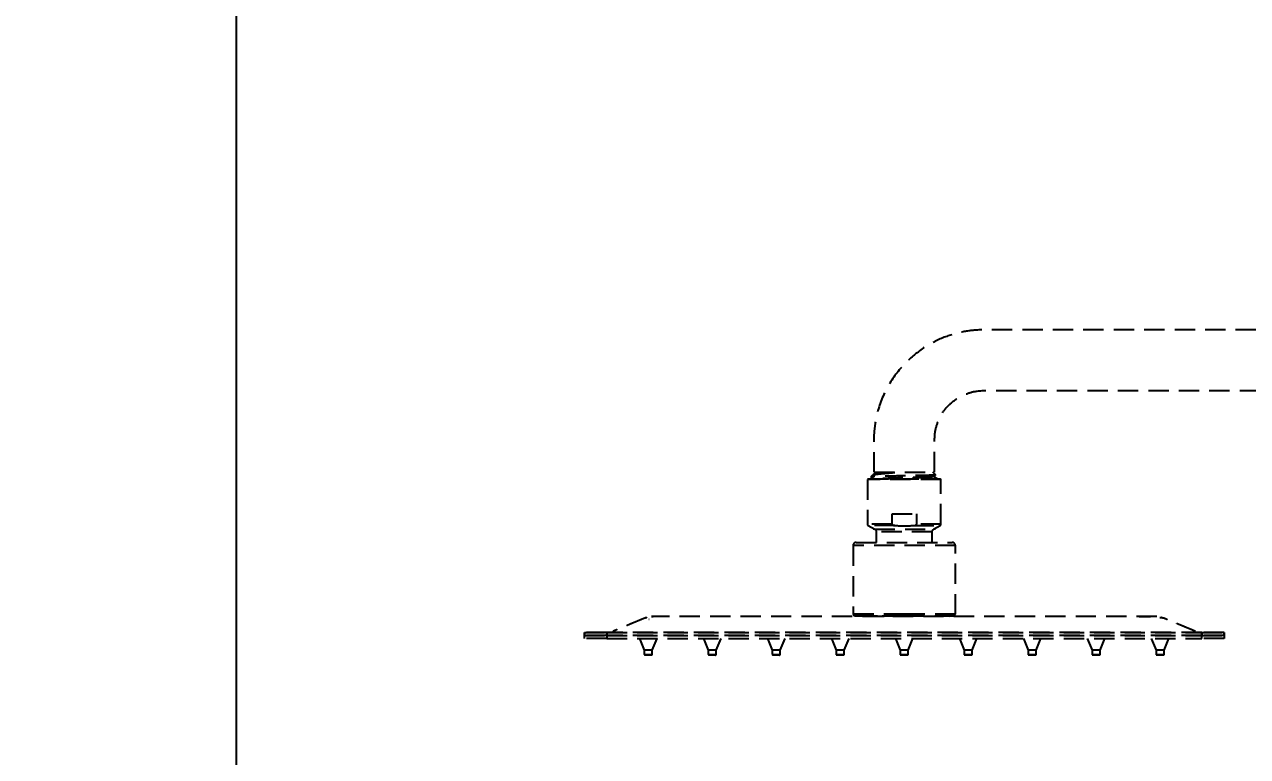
# Model space of a CAD drawing. Header units: millimetres. Extents: x 2915 to 5291, y 1031 to 4391.
# Drawn here: x 4157.3 to 4539.6, y 2787.4 to 3016.4 of the extents above; entities that cross this region are included whole.
import ezdxf

# ---------------------------------------------------------------- set-up
doc = ezdxf.new("R2010")
doc.units = ezdxf.units.MM
doc.linetypes.add('HIDDEN', pattern=[9.525, 6.35, -3.175])
doc.styles.get("Standard").update_dxf_attribs({"font": 'arial.ttf'})
doc.dimstyles.new('ISO-25', dxfattribs={"dimtxt": 17, "dimasz": 17, "dimexe": 1.25, "dimexo": 0.625, "dimgap": 5, "dimtad": 1, "dimtih": 1, "dimtoh": 1, "dimdec": 1, "dimdsep": 46, "dimtxsty": 'Standard', "dimcen": 0, "dimclrd": 3, "dimclre": 3, "dimclrt": 4, "dimadec": 0, "dimazin": 0, "dimtfac": 1, "dimtdec": 1, "dimtmove": 0, "dimatfit": 3, "dimfxl": 1, "dimarcsym": 0})

# ---------------------------------------------------------------- blocks, each defined once
blk = doc.blocks.new('*D4')
at = {"color": 3, "lineweight": -2, "transparency": 16777216}
for p, q in [((4332.29, 3039.37), (4332.29, 3286.19)), ((4349.29, 3284.94), (4572.27, 3284.94)), ((4862.62, 3284.94), (4639.64, 3284.94)), ((4879.62, 2887.91), (4879.62, 3286.19))]:
    blk.add_line(p, q, dxfattribs=at)
at = {"color": 3, "transparency": 16777216}
for points in [[(4349.29, 3287.77), (4349.29, 3282.11), (4332.29, 3284.94)], [(4862.62, 3287.77), (4862.62, 3282.11), (4879.62, 3284.94)]]:
    blk.add_solid(points, dxfattribs=at)
at = {"layer": 'Defpoints', "color": 0, "transparency": 16777216}
for p in [(4332.29, 3284.94), (4332.29, 3038.75), (4879.62, 2887.29)]:
    blk.add_point(p, dxfattribs=at)
at = {"color": 4, "transparency": 16777216, "insert": (4605.95, 3284.94), "char_height": 17, "attachment_point": 5}
blk.add_mtext('547.3', dxfattribs=at)
blk = doc.blocks.new('*D11')
at = {"color": 3, "lineweight": -2, "transparency": 16777216}
for p, q in [((4462.48, 3133.45), (4222.2, 3133.45)), ((4223.45, 3116.45), (4223.45, 2549.91)), ((4223.45, 1951.09), (4223.45, 2517.62)), ((4801.67, 1934.09), (4222.2, 1934.09))]:
    blk.add_line(p, q, dxfattribs=at)
at = {"color": 3, "transparency": 16777216}
for points in [[(4220.61, 3116.45), (4226.28, 3116.45), (4223.45, 3133.45)], [(4220.61, 1951.09), (4226.28, 1951.09), (4223.45, 1934.09)]]:
    blk.add_solid(points, dxfattribs=at)
at = {"layer": 'Defpoints', "color": 0, "transparency": 16777216}
for p in [(4463.1, 3133.45), (4223.45, 1934.09), (4802.29, 1934.09)]:
    blk.add_point(p, dxfattribs=at)
at = {"color": 4, "transparency": 16777216, "insert": (4223.45, 2533.77), "char_height": 17, "attachment_point": 5}
blk.add_mtext('(1180~1430)', dxfattribs=at)

msp = doc.modelspace()

# ---------------------------------------------------------------- linework, layer by layer
at = {"color": 251, "linetype": 'HIDDEN', "lineweight": -3, "true_color": 0x636466, "extrusion": (0, 1, 0)}
for p, q in [((4423.29, 2876.38), (4422.98, 2876.07)), ((4427.36, 2876.25), (4429.4, 2876.25)), ((4442.12, 2875.55), (4441.29, 2876.38)), ((4420.99, 2874.28), (4420.79, 2874.08)), ((4420.79, 2874.08), (4420.79, 2860.07)), ((4443.79, 2874.08), (4420.79, 2874.08)), ((4420.99, 2874.28), (4443.59, 2874.28)), ((4422.36, 2875.45), (4421.83, 2874.92)), ((4441.42, 2874.98), (4441.42, 2875.04)), ((4443.79, 2874.08), (4443.59, 2874.28)), ((4443.79, 2860.07), (4443.79, 2874.08)), ((4428.48, 2863.28), (4436.1, 2863.28)), ((4428.48, 2860.07), (4428.48, 2863.28)), ((4436.1, 2863.28), (4436.1, 2860.07)), ((4428.48, 2860.07), (4420.79, 2860.07)), ((4429.36, 2859.63), (4421.05, 2859.63)), ((4421.05, 2859.63), (4423.08, 2858.53)), ((4423.54, 2857.68), (4423.54, 2854.4)), ((4441.04, 2857.68), (4423.54, 2857.68)), ((4435.22, 2859.63), (4443.53, 2859.63)), ((4443.79, 2860.07), (4436.1, 2860.07)), ((4441.04, 2854.4), (4441.04, 2857.68)), ((4441.5, 2858.53), (4443.53, 2859.63)), ((4448.29, 2853.4), (4416.29, 2853.4)), ((4416.29, 2853.4), (4416.29, 2831.9)), ((4417.29, 2854.4), (4447.29, 2854.4)), ((4448.29, 2831.9), (4448.29, 2853.4)), ((4432.29, 2831.9), (4416.29, 2831.9)), ((4416.29, 2831.9), (4416.79, 2831.4)), ((4416.79, 2831.4), (4432.29, 2831.4)), ((4423.92, 2831.35), (4418.12, 2831.35)), ((4433.09, 2831.18), (4431.52, 2831.18)), ((4448.29, 2831.9), (4432.29, 2831.9)), ((4432.29, 2831.4), (4447.79, 2831.4)), ((4446.29, 2831.18), (4446.52, 2831.4)), ((4447.79, 2831.4), (4448.29, 2831.9)), ((4332.29, 2825.28), (4339.29, 2825.28)), ((4332.29, 2824.38), (4332.29, 2825.28)), ((4339.29, 2824.38), (4332.29, 2824.38)), ((4339.29, 2825.28), (4525.29, 2825.28)), ((4339.29, 2825.28), (4339.29, 2824.38)), ((4339.29, 2824.38), (4525.29, 2824.38)), ((4349.54, 2824.38), (4351.04, 2820.68)), ((4353.54, 2820.68), (4355.04, 2824.38)), ((4369.54, 2824.38), (4371.04, 2820.68)), ((4373.54, 2820.68), (4375.04, 2824.38)), ((4389.54, 2824.38), (4391.04, 2820.68)), ((4393.54, 2820.68), (4395.04, 2824.38)), ((4409.54, 2824.38), (4411.04, 2820.68)), ((4413.54, 2820.68), (4415.04, 2824.38)), ((4429.54, 2824.38), (4431.04, 2820.68)), ((4433.54, 2820.68), (4435.04, 2824.38)), ((4449.54, 2824.38), (4451.04, 2820.68)), ((4453.54, 2820.68), (4455.04, 2824.38)), ((4469.54, 2824.38), (4471.04, 2820.68)), ((4473.54, 2820.68), (4475.04, 2824.38)), ((4489.54, 2824.38), (4491.04, 2820.68)), ((4493.54, 2820.68), (4495.04, 2824.38)), ((4509.54, 2824.38), (4511.04, 2820.68)), ((4513.54, 2820.68), (4515.04, 2824.38)), ((4525.29, 2825.28), (4532.29, 2825.28)), ((4525.29, 2824.38), (4525.29, 2825.28)), ((4532.29, 2824.38), (4525.29, 2824.38)), ((4532.29, 2825.28), (4532.29, 2824.38)), ((4351.04, 2820.68), (4351.04, 2819.38)), ((4352.29, 2820.68), (4351.04, 2820.68)), ((4351.04, 2819.38), (4353.54, 2819.38)), ((4353.34, 2819.18), (4351.24, 2819.18)), ((4353.54, 2820.68), (4352.29, 2820.68)), ((4353.54, 2819.38), (4353.54, 2820.68)), ((4371.04, 2820.68), (4371.04, 2819.38)), ((4372.29, 2820.68), (4371.04, 2820.68)), ((4371.04, 2819.38), (4373.54, 2819.38)), ((4373.34, 2819.18), (4371.24, 2819.18)), ((4373.54, 2820.68), (4372.29, 2820.68)), ((4373.54, 2819.38), (4373.54, 2820.68)), ((4391.04, 2820.68), (4391.04, 2819.38)), ((4392.29, 2820.68), (4391.04, 2820.68)), ((4391.04, 2819.38), (4393.54, 2819.38)), ((4393.34, 2819.18), (4391.24, 2819.18)), ((4393.54, 2820.68), (4392.29, 2820.68)), ((4393.54, 2819.38), (4393.54, 2820.68)), ((4411.04, 2820.68), (4411.04, 2819.38)), ((4412.29, 2820.68), (4411.04, 2820.68)), ((4411.04, 2819.38), (4413.54, 2819.38)), ((4413.34, 2819.18), (4411.24, 2819.18)), ((4413.54, 2820.68), (4412.29, 2820.68)), ((4413.54, 2819.38), (4413.54, 2820.68)), ((4431.04, 2820.68), (4431.04, 2819.38)), ((4432.29, 2820.68), (4431.04, 2820.68)), ((4431.04, 2819.38), (4433.54, 2819.38)), ((4433.34, 2819.18), (4431.24, 2819.18)), ((4433.54, 2820.68), (4432.29, 2820.68)), ((4433.54, 2819.38), (4433.54, 2820.68)), ((4451.04, 2820.68), (4451.04, 2819.38)), ((4452.29, 2820.68), (4451.04, 2820.68)), ((4451.04, 2819.38), (4453.54, 2819.38)), ((4453.34, 2819.18), (4451.24, 2819.18)), ((4453.54, 2820.68), (4452.29, 2820.68)), ((4453.54, 2819.38), (4453.54, 2820.68)), ((4471.04, 2820.68), (4471.04, 2819.38)), ((4472.29, 2820.68), (4471.04, 2820.68)), ((4471.04, 2819.38), (4473.54, 2819.38)), ((4473.34, 2819.18), (4471.24, 2819.18)), ((4473.54, 2820.68), (4472.29, 2820.68)), ((4473.54, 2819.38), (4473.54, 2820.68)), ((4492.29, 2820.68), (4491.04, 2820.68)), ((4491.04, 2820.68), (4491.04, 2819.38)), ((4491.04, 2819.38), (4493.54, 2819.38)), ((4493.34, 2819.18), (4491.24, 2819.18)), ((4493.54, 2820.68), (4492.29, 2820.68)), ((4493.54, 2819.38), (4493.54, 2820.68)), ((4511.04, 2820.68), (4511.04, 2819.38)), ((4512.29, 2820.68), (4511.04, 2820.68)), ((4511.04, 2819.38), (4513.54, 2819.38)), ((4513.34, 2819.18), (4511.24, 2819.18)), ((4513.54, 2820.68), (4512.29, 2820.68)), ((4513.54, 2819.38), (4513.54, 2820.68))]:
    msp.add_line(p, q, dxfattribs=at)
at = {"color": 251, "linetype": 'HIDDEN', "lineweight": -3, "true_color": 0x636466}
for centre, radius, start, end in [((4421.29, 2860.07), 0.5, 180, 241.3895), ((4443.29, 2860.07), 0.5, 298.6105, 0), ((4417.29, 2853.4), 1, 90, 180), ((4447.29, 2853.4), 1, 0, 90), ((4351.24, 2819.38), 0.2, 180, 270), ((4353.34, 2819.38), 0.2, 270, 0), ((4371.24, 2819.38), 0.2, 180, 270), ((4373.34, 2819.38), 0.2, 270, 0), ((4391.24, 2819.38), 0.2, 180, 270), ((4393.34, 2819.38), 0.2, 270, 0), ((4411.24, 2819.38), 0.2, 180, 270), ((4413.34, 2819.38), 0.2, 270, 0), ((4431.24, 2819.38), 0.2, 180, 270), ((4433.34, 2819.38), 0.2, 270, 0), ((4451.24, 2819.38), 0.2, 180, 270), ((4453.34, 2819.38), 0.2, 270, 0), ((4471.24, 2819.38), 0.2, 180, 270), ((4473.34, 2819.38), 0.2, 270, 0), ((4491.24, 2819.38), 0.2, 180, 270), ((4493.34, 2819.38), 0.2, 270, 0), ((4511.24, 2819.38), 0.2, 180, 270), ((4513.34, 2819.38), 0.2, 270, 0)]:
    msp.add_arc(centre, radius, start, end, dxfattribs=at)
at = {"color": 251, "linetype": 'HIDDEN', "lineweight": -3, "true_color": 0x636466, "extrusion": (0, 0, -1)}
for centre, start, end in [((-4422.54, 2857.68), 90, 180), ((-4442.04, 2857.68), 0, 90)]:
    msp.add_arc(centre, 1, start, end, dxfattribs=at)
at = {"linetype": 'Continuous', "lineweight": 18}
for points, knots in [([(4791.79, 2879.29), (4791.79, 2881.67), (4791.79, 2884.04), (4791.79, 2886.42), (4791.79, 2917.27), (4791.79, 2948.11), (4791.79, 2978.96), (4791.79, 2980.46), (4791.79, 2987.6), (4791.79, 3000.58), (4791.79, 3018.09), (4791.79, 3035.22), (4791.8, 3051.68), (4791.78, 3066.68), (4791.81, 3079.56), (4791.74, 3090.09), (4791.99, 3099.27), (4790.98, 3108.15), (4787.47, 3116.31), (4782.33, 3123.08), (4775.4, 3128.66), (4766.75, 3132.61), (4757.47, 3133.63), (4748.54, 3133.4), (4739.91, 3133.46), (4725.54, 3133.44), (4704.88, 3133.45), (4677.87, 3133.45), (4650.23, 3133.45), (4622.86, 3133.45), (4596, 3133.45), (4571.55, 3133.45), (4549.22, 3133.45), (4528.86, 3133.45), (4508.78, 3133.45), (4493.12, 3133.45), (4482.07, 3133.44), (4475.33, 3133.44), (4468.95, 3133.46), (4462.76, 3133.42), (4456.83, 3133.56), (4450.74, 3133.02), (4444.51, 3131.2), (4437.98, 3127.87), (4431.78, 3122.57), (4426.53, 3115.37), (4423.52, 3107.41), (4422.68, 3100.21), (4422.82, 3094.36), (4422.79, 3090.75), (4422.79, 3088.95)], [-0.185258, -0.185258, -0.185258, -0.185258, -0.172004, -0.172004, -0.172004, 0, 0, 0, 0.008359, 0.039836, 0.07238, 0.105992, 0.135347, 0.164202, 0.189643, 0.207147, 0.222891, 0.240881, 0.256479, 0.271816, 0.287865, 0.305605, 0.324044, 0.339334, 0.355465, 0.372162, 0.419444, 0.470697, 0.522747, 0.573608, 0.62328, 0.672525, 0.709952, 0.747809, 0.786061, 0.821935, 0.835127, 0.84766, 0.859533, 0.870719, 0.882187, 0.892562, 0.904665, 0.918177, 0.933135, 0.949697, 0.967381, 0.979911, 0.989928, 1, 1, 1, 1]), ([(4441.79, 3088.95), (4441.79, 3090.52), (4441.8, 3093.62), (4441.77, 3097.77), (4441.84, 3101.73), (4442.96, 3105.31), (4444.94, 3108.72), (4447.72, 3111.35), (4450.9, 3113.24), (4455.16, 3114.57), (4460.8, 3114.39), (4467.49, 3114.47), (4474.52, 3114.44), (4486.22, 3114.45), (4507.9, 3114.45), (4537.9, 3114.45), (4571.27, 3114.45), (4604.66, 3114.45), (4640.15, 3114.44), (4678.65, 3114.46), (4711.28, 3114.42), (4737, 3114.49), (4750.35, 3114.35), (4758.09, 3114.5), (4761.51, 3114.05), (4765.12, 3112.69), (4768.76, 3109.81), (4771.49, 3105.83), (4773.07, 3100.45), (4772.68, 3093.77), (4772.83, 3086.05), (4772.78, 3077.82), (4772.8, 3063.89), (4772.79, 3048.71), (4772.79, 3032.29), (4772.79, 3019.8), (4772.79, 3006.05), (4772.79, 2992.25), (4772.79, 2982.96), (4772.79, 2978.95), (4772.79, 2958.34), (4772.79, 2937.73), (4772.79, 2917.12), (4772.79, 2907.14), (4772.79, 2897.16), (4772.79, 2887.18), (4772.79, 2885.37), (4772.79, 2883.57), (4772.79, 2881.77), (4772.79, 2880.94), (4772.79, 2880.12), (4772.79, 2879.29)], [0, 0, 0, 0, 0.009831, 0.019451, 0.026022, 0.034549, 0.042641, 0.050464, 0.058252, 0.06571, 0.07806, 0.093252, 0.107737, 0.1221, 0.166601, 0.243614, 0.310113, 0.375758, 0.452932, 0.532505, 0.617049, 0.657512, 0.69365, 0.700755, 0.705967, 0.715231, 0.724541, 0.73463, 0.744978, 0.759083, 0.776201, 0.793486, 0.810627, 0.863522, 0.888629, 0.913545, 0.941793, 0.974818, 1, 1, 1, 1.129179, 1.129179, 1.129179, 1.191726, 1.191726, 1.191726, 1.203022, 1.203022, 1.203022, 1.208206, 1.208206, 1.208206, 1.208206])]:
    msp.add_open_spline(points, degree=3, knots=knots, dxfattribs=at)
at = {"color": 251, "linetype": 'HIDDEN', "lineweight": -3, "true_color": 0x636466}
for points, degree, knots in [([(4791.81, 2879.29), (4791.85, 2881.62), (4791.94, 2887.18), (4790.98, 2895.58), (4787.47, 2903.74), (4782.33, 2910.51), (4775.4, 2916.08), (4766.75, 2920.04), (4757.47, 2921.06), (4748.54, 2920.83), (4739.91, 2920.89), (4725.54, 2920.86), (4704.88, 2920.88), (4677.87, 2920.87), (4650.23, 2920.88), (4622.86, 2920.87), (4596, 2920.88), (4571.55, 2920.88), (4549.22, 2920.88), (4528.86, 2920.88), (4508.78, 2920.88), (4493.12, 2920.88), (4482.07, 2920.87), (4475.33, 2920.87), (4468.95, 2920.89), (4462.76, 2920.85), (4456.83, 2920.99), (4450.74, 2920.45), (4444.51, 2918.63), (4437.98, 2915.3), (4431.78, 2910), (4426.53, 2902.8), (4423.52, 2894.84), (4422.68, 2887.64), (4422.82, 2881.78), (4422.79, 2878.18), (4422.79, 2876.38)], 3, [0.2098602, 0.2098602, 0.2098602, 0.2098602, 0.222891, 0.2408807, 0.2564788, 0.2718157, 0.2878655, 0.3056047, 0.3240441, 0.3393336, 0.3554655, 0.3721616, 0.4194437, 0.4706972, 0.5227471, 0.5736081, 0.6232804, 0.6725255, 0.709952, 0.7478088, 0.7860612, 0.8219347, 0.8351266, 0.8476595, 0.8595333, 0.870719, 0.8821872, 0.8925618, 0.9046646, 0.9181774, 0.9331349, 0.9496969, 0.9673815, 0.9799107, 0.9899277, 1, 1, 1, 1]), ([(4441.79, 2876.38), (4441.79, 2877.94), (4441.8, 2881.05), (4441.77, 2885.2), (4441.84, 2889.16), (4442.96, 2892.74), (4444.94, 2896.15), (4447.72, 2898.78), (4450.9, 2900.67), (4455.16, 2902), (4460.8, 2901.82), (4467.49, 2901.9), (4474.52, 2901.87), (4486.22, 2901.88), (4507.9, 2901.88), (4537.9, 2901.88), (4571.27, 2901.88), (4604.66, 2901.88), (4640.15, 2901.87), (4678.65, 2901.88), (4711.28, 2901.85), (4737, 2901.92), (4750.35, 2901.78), (4758.09, 2901.93), (4761.51, 2901.48), (4765.12, 2900.12), (4768.76, 2897.24), (4771.49, 2893.26), (4773.07, 2887.88), (4772.8, 2883.14), (4772.76, 2880.09), (4772.76, 2879.29)], 3, [0, 0, 0, 0, 0.0098315, 0.0194513, 0.0260222, 0.0345489, 0.0426412, 0.0504639, 0.0582516, 0.0657102, 0.0780605, 0.0932524, 0.1077373, 0.1220996, 0.1666011, 0.2436141, 0.3101129, 0.3757578, 0.4529324, 0.5325045, 0.6170488, 0.6575124, 0.6936503, 0.700755, 0.705967, 0.7152311, 0.7245414, 0.7346296, 0.7449777, 0.7590835, 0.764095, 0.764095, 0.764095, 0.764095]), ([(4442.17, 2875.48), (4442.17, 2875.48), (4442.16, 2875.48), (4442.15, 2875.47), (4442.14, 2875.47), (4442.13, 2875.47), (4442.11, 2875.47), (4442.08, 2875.46), (4442.05, 2875.46), (4441.94, 2875.45), (4441.85, 2875.44), (4441.63, 2875.42), (4441.5, 2875.42), (4441.32, 2875.41), (4441.3, 2875.41), (4441.26, 2875.41), (4441.24, 2875.41), (4441.18, 2875.4), (4441.05, 2875.4), (4440.91, 2875.39), (4440.62, 2875.38), (4440.41, 2875.38), (4439.95, 2875.36), (4439.71, 2875.35), (4439.41, 2875.35), (4439.38, 2875.35), (4439.31, 2875.34), (4439.21, 2875.34), (4438.96, 2875.33), (4438.75, 2875.33), (4438.31, 2875.32), (4438, 2875.31), (4437.37, 2875.3), (4437.04, 2875.29), (4436.61, 2875.28), (4436.52, 2875.28), (4436.34, 2875.28), (4436.08, 2875.27), (4435.82, 2875.27), (4435.28, 2875.26), (4434.92, 2875.25), (4434.36, 2875.24), (4434.17, 2875.24), (4433.89, 2875.23), (4433.75, 2875.23), (4433.6, 2875.23), (4433.51, 2875.22), (4433.46, 2875.22), (4433.03, 2875.22), (4432.65, 2875.21), (4431.89, 2875.19), (4431.5, 2875.19), (4430.93, 2875.18), (4430.74, 2875.17), (4430.46, 2875.17), (4430.32, 2875.17), (4430.18, 2875.16), (4430.08, 2875.16), (4430.03, 2875.16), (4429.61, 2875.15), (4429.24, 2875.15), (4428.52, 2875.13), (4428.16, 2875.13), (4427.64, 2875.12), (4427.47, 2875.11), (4427.22, 2875.11), (4427.09, 2875.11), (4426.97, 2875.1), (4426.88, 2875.1), (4426.84, 2875.1), (4426.47, 2875.09), (4426.15, 2875.09), (4425.55, 2875.07), (4425.26, 2875.06), (4424.85, 2875.05), (4424.72, 2875.05), (4424.52, 2875.05), (4424.42, 2875.04), (4424.33, 2875.04), (4424.27, 2875.04), (4424.24, 2875.04), (4423.96, 2875.03), (4423.73, 2875.02), (4423.32, 2875.01), (4423.12, 2875), (4422.87, 2874.99), (4422.78, 2874.99), (4422.67, 2874.99), (4422.61, 2874.98), (4422.56, 2874.98), (4422.52, 2874.98), (4422.51, 2874.98), (4422.35, 2874.97), (4422.24, 2874.96), (4422.05, 2874.95), (4421.98, 2874.94), (4421.87, 2874.93), (4421.84, 2874.92), (4421.83, 2874.91), (4421.83, 2874.91), (4421.83, 2874.91), (4421.83, 2874.91), (4421.83, 2874.91), (4421.83, 2874.91), (4421.83, 2874.91)], 3, [0, 0, 0, 0, 0.009243, 0.009243, 0.018234, 0.018234, 0.027225, 0.027225, 0.045207, 0.045207, 0.081172, 0.081172, 0.117137, 0.117137, 0.121633, 0.121633, 0.126128, 0.126128, 0.135119, 0.153102, 0.153102, 0.189067, 0.189067, 0.225031, 0.225031, 0.229527, 0.229527, 0.234023, 0.243014, 0.260996, 0.260996, 0.296961, 0.296961, 0.332926, 0.332926, 0.341917, 0.341917, 0.350908, 0.36889, 0.36889, 0.404855, 0.404855, 0.422838, 0.422838, 0.431829, 0.436324, 0.436324, 0.44082, 0.44082, 0.476785, 0.476785, 0.512749, 0.512749, 0.530732, 0.530732, 0.539723, 0.544219, 0.544219, 0.548714, 0.548714, 0.584679, 0.584679, 0.620644, 0.620644, 0.638626, 0.638626, 0.647617, 0.652113, 0.652113, 0.656609, 0.656609, 0.692573, 0.692573, 0.728538, 0.728538, 0.74652, 0.74652, 0.755512, 0.760007, 0.760007, 0.764503, 0.764503, 0.800468, 0.800468, 0.836432, 0.836432, 0.854415, 0.854415, 0.863406, 0.867902, 0.867902, 0.872397, 0.872397, 0.908362, 0.908362, 0.944327, 0.944327, 0.980291, 0.980291, 0.989283, 0.989283, 0.998274, 0.998274, 1, 1, 1, 1]), ([(4422.31, 2875.4), (4422.32, 2875.4), (4422.32, 2875.41), (4422.35, 2875.42), (4422.37, 2875.44), (4422.46, 2875.48), (4422.55, 2875.51), (4422.69, 2875.54), (4422.74, 2875.55), (4422.79, 2875.57), (4422.82, 2875.57), (4422.84, 2875.58), (4422.92, 2875.59), (4423, 2875.61), (4423.16, 2875.64), (4423.25, 2875.65), (4423.43, 2875.68), (4423.53, 2875.7), (4423.84, 2875.74), (4424.07, 2875.77), (4424.36, 2875.8), (4424.39, 2875.8), (4424.45, 2875.81), (4424.49, 2875.82), (4424.59, 2875.83), (4424.79, 2875.85), (4425.14, 2875.89), (4425.44, 2875.92), (4425.75, 2875.95), (4426.07, 2875.97), (4426.4, 2876), (4426.66, 2876.03), (4426.75, 2876.03), (4426.88, 2876.05), (4426.93, 2876.05), (4427.02, 2876.06), (4427.06, 2876.06), (4427.47, 2876.09), (4427.84, 2876.12), (4428.41, 2876.17), (4428.6, 2876.19), (4429, 2876.22), (4429.19, 2876.23), (4429.4, 2876.25)], 3, [0, 0, 0, 0, 0.018316, 0.018316, 0.069983, 0.069983, 0.173319, 0.173319, 0.199152, 0.212069, 0.212069, 0.224986, 0.224986, 0.276654, 0.276654, 0.328321, 0.328321, 0.379989, 0.379989, 0.483324, 0.483324, 0.496241, 0.496241, 0.509158, 0.509158, 0.534992, 0.586659, 0.638327, 0.638327, 0.689994, 0.741662, 0.741662, 0.767496, 0.767496, 0.780413, 0.780413, 0.79333, 0.79333, 0.896665, 0.896665, 0.948332, 0.948332, 1, 1, 1, 1]), ([(4422.95, 2876.38), (4423.06, 2876.38), (4423.56, 2876.38), (4425.37, 2876.38), (4428.19, 2876.38), (4430.57, 2876.38), (4432.29, 2876.38), (4434.02, 2876.38), (4436.39, 2876.38), (4439.21, 2876.38), (4441.02, 2876.38), (4441.69, 2876.38), (4441.84, 2876.38), (4441.74, 2876.38), (4441.63, 2876.38)], 3, [0, 0, 0, 0, 0.0625, 0.1875, 0.3125, 0.375, 0.4375, 0.5, 0.5625, 0.6875, 0.8125, 0.875, 0.9375, 1, 1, 1, 1]), ([(4427.36, 2876.25), (4427.03, 2876.24), (4426.72, 2876.23), (4426.13, 2876.22), (4425.84, 2876.21), (4425.44, 2876.2), (4425.31, 2876.19), (4425.16, 2876.19), (4425.13, 2876.19), (4425.07, 2876.19), (4425.03, 2876.19), (4424.94, 2876.18), (4424.89, 2876.18), (4424.6, 2876.17), (4424.39, 2876.16), (4424.01, 2876.15), (4423.84, 2876.14), (4423.65, 2876.13), (4423.62, 2876.13), (4423.55, 2876.13), (4423.52, 2876.12), (4423.42, 2876.12), (4423.37, 2876.11), (4423.21, 2876.1), (4423.13, 2876.1), (4423.02, 2876.08), (4422.99, 2876.07), (4422.98, 2876.06), (4422.98, 2876.06), (4422.98, 2876.06)], 3, [0, 0, 0, 0, 0.124548, 0.124548, 0.249097, 0.249097, 0.311371, 0.311371, 0.32694, 0.32694, 0.342508, 0.342508, 0.373645, 0.373645, 0.498194, 0.498194, 0.622742, 0.622742, 0.65388, 0.65388, 0.685017, 0.685017, 0.747291, 0.747291, 0.871839, 0.871839, 0.996388, 0.996388, 1, 1, 1, 1]), ([(4423.42, 2875.96), (4423.42, 2875.96), (4423.43, 2875.96), (4423.44, 2875.96), (4423.51, 2875.97), (4423.64, 2875.98), (4423.78, 2875.99), (4423.93, 2876.01), (4424.09, 2876.02), (4424.28, 2876.03), (4424.43, 2876.04), (4424.48, 2876.04), (4424.59, 2876.05), (4424.64, 2876.05), (4424.93, 2876.07), (4425.17, 2876.08), (4425.56, 2876.1), (4425.7, 2876.11), (4425.98, 2876.12), (4426.13, 2876.13), (4426.36, 2876.14), (4426.47, 2876.14), (4426.59, 2876.15), (4426.67, 2876.15), (4426.71, 2876.15), (4426.91, 2876.16), (4427.07, 2876.17), (4427.58, 2876.18), (4427.92, 2876.2), (4428.46, 2876.22), (4428.64, 2876.22), (4429.02, 2876.23), (4429.2, 2876.24), (4429.4, 2876.25)], 3, [0, 0, 0, 0, 0.006644, 0.006644, 0.022929, 0.088067, 0.153205, 0.153205, 0.218343, 0.283481, 0.283481, 0.31605, 0.31605, 0.348619, 0.348619, 0.478895, 0.478895, 0.544033, 0.544033, 0.609171, 0.609171, 0.64174, 0.658025, 0.658025, 0.67431, 0.67431, 0.739448, 0.739448, 0.869724, 0.869724, 0.934862, 0.934862, 1, 1, 1, 1]), ([(4441.41, 2875.04), (4441.4, 2875.03), (4441.4, 2875.03), (4441.36, 2875.02), (4441.31, 2875), (4441.2, 2874.99), (4441.18, 2874.99), (4441.14, 2874.98), (4441.13, 2874.98), (4441.1, 2874.98), (4441.04, 2874.97), (4440.96, 2874.96), (4440.83, 2874.95), (4440.75, 2874.94), (4440.6, 2874.93), (4440.43, 2874.92), (4440.23, 2874.9), (4440.08, 2874.89), (4440.03, 2874.89), (4439.94, 2874.89), (4439.92, 2874.88), (4439.86, 2874.88), (4439.83, 2874.88), (4439.57, 2874.86), (4439.32, 2874.85), (4438.92, 2874.83), (4438.78, 2874.83), (4438.5, 2874.81), (4438.35, 2874.81), (4438.12, 2874.8), (4438, 2874.79), (4437.88, 2874.79), (4437.8, 2874.79), (4437.76, 2874.78), (4437.56, 2874.78), (4437.39, 2874.77), (4436.88, 2874.75), (4436.54, 2874.74), (4435.99, 2874.72), (4435.81, 2874.71), (4435.53, 2874.7), (4435.39, 2874.7), (4435.24, 2874.69), (4435.15, 2874.69), (4435.1, 2874.69), (4434.67, 2874.67), (4434.28, 2874.66), (4433.49, 2874.64), (4433.09, 2874.62), (4432.49, 2874.6), (4432.29, 2874.6), (4432.04, 2874.59), (4431.99, 2874.59), (4431.88, 2874.59), (4431.73, 2874.58), (4431.58, 2874.58), (4431.08, 2874.56), (4430.69, 2874.55), (4429.91, 2874.52), (4429.52, 2874.51), (4429.1, 2874.5), (4429.05, 2874.49), (4428.96, 2874.49), (4428.81, 2874.49), (4428.68, 2874.48), (4428.4, 2874.47), (4428.22, 2874.46), (4427.69, 2874.45), (4427.35, 2874.43), (4426.86, 2874.41), (4426.7, 2874.41), (4426.5, 2874.4), (4426.46, 2874.4), (4426.38, 2874.4), (4426.35, 2874.39), (4426.23, 2874.39), (4426.16, 2874.39), (4425.79, 2874.37), (4425.51, 2874.36), (4425, 2874.33), (4424.77, 2874.32), (4424.53, 2874.31), (4424.5, 2874.3), (4424.45, 2874.3), (4424.42, 2874.3), (4424.35, 2874.29), (4424.3, 2874.29), (4424.2, 2874.28), (4424.14, 2874.28), (4424.09, 2874.28)], 3, [0, 0, 0, 0, 0.007422, 0.007422, 0.057573, 0.057573, 0.070111, 0.070111, 0.076379, 0.076379, 0.082648, 0.107723, 0.107723, 0.132799, 0.132799, 0.157874, 0.182949, 0.182949, 0.195487, 0.195487, 0.201755, 0.201755, 0.208024, 0.208024, 0.258175, 0.258175, 0.28325, 0.28325, 0.308325, 0.308325, 0.320863, 0.327132, 0.327132, 0.3334, 0.3334, 0.358476, 0.358476, 0.408626, 0.408626, 0.433701, 0.433701, 0.446239, 0.452508, 0.452508, 0.458776, 0.458776, 0.508927, 0.508927, 0.559077, 0.559077, 0.584153, 0.584153, 0.590421, 0.590421, 0.59669, 0.609228, 0.609228, 0.659378, 0.659378, 0.709529, 0.709529, 0.715797, 0.715797, 0.722066, 0.734604, 0.734604, 0.759679, 0.759679, 0.80983, 0.80983, 0.834905, 0.834905, 0.841174, 0.841174, 0.847442, 0.847442, 0.85998, 0.85998, 0.91013, 0.91013, 0.960281, 0.960281, 0.96655, 0.96655, 0.972818, 0.972818, 0.985356, 0.985356, 1, 1, 1, 1]), ([(4425.32, 2874.28), (4425.4, 2874.28), (4425.47, 2874.28), (4425.62, 2874.29), (4425.69, 2874.29), (4425.8, 2874.3), (4425.83, 2874.3), (4425.91, 2874.3), (4425.94, 2874.31), (4426.27, 2874.32), (4426.58, 2874.33), (4427.22, 2874.36), (4427.56, 2874.37), (4428, 2874.39), (4428.09, 2874.39), (4428.27, 2874.4), (4428.36, 2874.4), (4428.64, 2874.41), (4428.82, 2874.41), (4429.38, 2874.43), (4429.76, 2874.45), (4430.35, 2874.46), (4430.54, 2874.47), (4430.84, 2874.48), (4430.99, 2874.49), (4431.14, 2874.49), (4431.24, 2874.49), (4431.29, 2874.5), (4431.74, 2874.51), (4432.14, 2874.52), (4432.94, 2874.55), (4433.34, 2874.56), (4433.83, 2874.58), (4433.98, 2874.58), (4434.13, 2874.59), (4434.23, 2874.59), (4434.28, 2874.59), (4434.53, 2874.6), (4434.72, 2874.6), (4435.3, 2874.62), (4435.67, 2874.64), (4436.4, 2874.66), (4436.75, 2874.67), (4437.14, 2874.69), (4437.18, 2874.69), (4437.27, 2874.69), (4437.4, 2874.7), (4437.52, 2874.7), (4437.77, 2874.71), (4437.92, 2874.72), (4438.39, 2874.74), (4438.68, 2874.75), (4439.09, 2874.77), (4439.22, 2874.78), (4439.38, 2874.78), (4439.42, 2874.79), (4439.48, 2874.79), (4439.57, 2874.79), (4439.66, 2874.8), (4439.95, 2874.81), (4440.16, 2874.83), (4440.54, 2874.85), (4440.7, 2874.86), (4440.86, 2874.88), (4440.88, 2874.88), (4440.91, 2874.88), (4440.93, 2874.89), (4440.98, 2874.89), (4441.01, 2874.89), (4441.09, 2874.9), (4441.15, 2874.91), (4441.28, 2874.93), (4441.34, 2874.94), (4441.4, 2874.96), (4441.41, 2874.97), (4441.42, 2874.97), (4441.42, 2874.98), (4441.42, 2874.98), (4441.42, 2874.98), (4441.42, 2874.99), (4441.42, 2874.99), (4441.41, 2874.99), (4441.41, 2874.99), (4441.41, 2875)], 3, [0, 0, 0, 0, 0.015678, 0.015678, 0.02892, 0.02892, 0.03554, 0.03554, 0.042161, 0.042161, 0.095127, 0.095127, 0.148093, 0.148093, 0.161335, 0.161335, 0.174576, 0.174576, 0.201059, 0.201059, 0.254026, 0.254026, 0.280509, 0.280509, 0.29375, 0.300371, 0.300371, 0.306992, 0.306992, 0.359958, 0.359958, 0.412924, 0.412924, 0.426165, 0.432786, 0.432786, 0.439407, 0.439407, 0.46589, 0.46589, 0.518856, 0.518856, 0.571822, 0.571822, 0.578443, 0.578443, 0.585064, 0.598305, 0.598305, 0.624788, 0.624788, 0.677754, 0.677754, 0.704238, 0.704238, 0.710858, 0.710858, 0.717479, 0.730721, 0.730721, 0.783687, 0.783687, 0.836653, 0.836653, 0.843274, 0.843274, 0.849894, 0.849894, 0.863136, 0.863136, 0.889619, 0.889619, 0.942585, 0.942585, 0.969068, 0.969068, 0.975689, 0.975689, 0.98231, 0.98231, 0.995551, 0.995551, 1, 1, 1, 1]), ([(4423.02, 2858.56), (4423.02, 2858.56), (4423.02, 2858.56), (4423.02, 2858.56), (4423.04, 2858.56), (4423.09, 2858.56), (4423.14, 2858.56), (4423.26, 2858.56), (4423.33, 2858.56), (4423.51, 2858.56), (4423.61, 2858.56), (4423.84, 2858.56), (4424.1, 2858.56), (4424.57, 2858.56), (4425.11, 2858.56), (4425.73, 2858.56), (4426.4, 2858.56), (4427.13, 2858.56), (4427.91, 2858.56), (4428.46, 2858.56), (4429.02, 2858.56), (4429.31, 2858.56), (4429.89, 2858.56), (4430.19, 2858.56), (4430.78, 2858.56), (4431.08, 2858.56), (4431.68, 2858.56), (4431.99, 2858.56), (4432.59, 2858.56), (4432.9, 2858.56), (4433.5, 2858.56), (4433.8, 2858.56), (4434.4, 2858.56), (4434.69, 2858.56), (4435.27, 2858.56), (4435.56, 2858.56), (4436.12, 2858.56), (4436.67, 2858.56), (4437.45, 2858.56), (4438.18, 2858.56), (4438.86, 2858.56), (4439.47, 2858.56), (4440.01, 2858.56), (4440.48, 2858.56), (4440.74, 2858.56), (4440.97, 2858.56), (4441.08, 2858.56), (4441.25, 2858.56), (4441.33, 2858.56), (4441.44, 2858.56), (4441.49, 2858.56), (4441.55, 2858.56), (4441.56, 2858.56), (4441.56, 2858.56)], 3, [0, 0, 0, 0, 0.00002, 0.00002, 0.03127, 0.03127, 0.062519, 0.062519, 0.093769, 0.093769, 0.125019, 0.125019, 0.156269, 0.187518, 0.218768, 0.250018, 0.281268, 0.312518, 0.343767, 0.375017, 0.375017, 0.406267, 0.406267, 0.437517, 0.437517, 0.468767, 0.468767, 0.500016, 0.500016, 0.531266, 0.531266, 0.562516, 0.562516, 0.593766, 0.593766, 0.625016, 0.625016, 0.656265, 0.687515, 0.718765, 0.750015, 0.781265, 0.812514, 0.843764, 0.875014, 0.875014, 0.906264, 0.906264, 0.937514, 0.937514, 0.968763, 0.968763, 1, 1, 1, 1]), ([(4428.48, 2860.07), (4428.48, 2860.06), (4428.48, 2860.05), (4428.49, 2860.03), (4428.49, 2860.02), (4428.5, 2859.99), (4428.51, 2859.97), (4428.53, 2859.94), (4428.54, 2859.94), (4428.55, 2859.92), (4428.56, 2859.91), (4428.59, 2859.89), (4428.6, 2859.88), (4428.63, 2859.86), (4428.64, 2859.85), (4428.66, 2859.84), (4428.67, 2859.83), (4428.69, 2859.82), (4428.71, 2859.81), (4428.77, 2859.78), (4428.81, 2859.76), (4428.89, 2859.74), (4428.93, 2859.72), (4429.02, 2859.7), (4429.06, 2859.69), (4429.19, 2859.66), (4429.27, 2859.65), (4429.36, 2859.63)], 3, [0, 0, 0, 0, 0.03125, 0.03125, 0.0625, 0.0625, 0.125, 0.125, 0.15625, 0.15625, 0.1875, 0.1875, 0.25, 0.25, 0.28125, 0.28125, 0.3125, 0.3125, 0.375, 0.375, 0.5, 0.5, 0.625, 0.625, 0.75, 0.75, 1, 1, 1, 1]), ([(4435.22, 2859.63), (4434.74, 2859.56), (4434.25, 2859.51), (4433.27, 2859.44), (4432.29, 2859.4), (4431.31, 2859.44), (4430.34, 2859.51), (4429.85, 2859.56), (4429.36, 2859.63)], 3, [0, 0, 0, 0, 0.25, 0.25, 0.5, 0.75, 0.75, 1, 1, 1, 1]), ([(4435.22, 2859.63), (4435.31, 2859.65), (4435.4, 2859.66), (4435.52, 2859.69), (4435.56, 2859.7), (4435.65, 2859.72), (4435.69, 2859.74), (4435.75, 2859.76), (4435.77, 2859.77), (4435.81, 2859.78), (4435.83, 2859.79), (4435.87, 2859.81), (4435.89, 2859.82), (4435.93, 2859.84), (4435.95, 2859.85), (4435.98, 2859.88), (4436, 2859.89), (4436.02, 2859.91), (4436.03, 2859.92), (4436.04, 2859.94), (4436.05, 2859.94), (4436.07, 2859.97), (4436.08, 2859.99), (4436.1, 2860.03), (4436.1, 2860.05), (4436.1, 2860.07)], 3, [0, 0, 0, 0, 0.25, 0.25, 0.375, 0.375, 0.5, 0.5, 0.5625, 0.5625, 0.625, 0.625, 0.6875, 0.6875, 0.75, 0.75, 0.8125, 0.8125, 0.84375, 0.84375, 0.875, 0.875, 0.9375, 0.9375, 1, 1, 1, 1]), ([(4352.51, 2830.28), (4352.51, 2830.28), (4352.51, 2830.28), (4352.51, 2830.28), (4352.51, 2830.28), (4352.51, 2830.28), (4352.51, 2830.28), (4352.51, 2830.28), (4352.51, 2830.28), (4352.51, 2830.28), (4352.51, 2830.28), (4352.51, 2830.28), (4352.51, 2830.28), (4352.51, 2830.28), (4352.5, 2830.28), (4352.5, 2830.28), (4352.5, 2830.28), (4352.5, 2830.28), (4352.5, 2830.28), (4352.5, 2830.28), (4352.5, 2830.28), (4352.5, 2830.28), (4352.5, 2830.28), (4352.5, 2830.28), (4352.5, 2830.28), (4352.5, 2830.28), (4352.5, 2830.28), (4352.5, 2830.28), (4352.5, 2830.28), (4352.49, 2830.28), (4352.49, 2830.28), (4352.49, 2830.28), (4352.49, 2830.28), (4352.49, 2830.28), (4352.49, 2830.28), (4352.49, 2830.28), (4352.49, 2830.28), (4352.49, 2830.28), (4352.49, 2830.28), (4352.49, 2830.28), (4352.49, 2830.28), (4352.49, 2830.28), (4352.49, 2830.28), (4352.49, 2830.28), (4352.49, 2830.28), (4352.49, 2830.28), (4352.49, 2830.28), (4352.48, 2830.28), (4352.48, 2830.28), (4352.48, 2830.28), (4352.48, 2830.28), (4352.48, 2830.28), (4352.48, 2830.28), (4352.48, 2830.28), (4352.48, 2830.28), (4352.48, 2830.28), (4352.48, 2830.28), (4352.48, 2830.28), (4352.48, 2830.28), (4352.48, 2830.28), (4352.48, 2830.28), (4352.48, 2830.28), (4352.48, 2830.28), (4352.48, 2830.28), (4352.48, 2830.28), (4352.48, 2830.28), (4352.48, 2830.28), (4352.47, 2830.28), (4352.47, 2830.28), (4352.47, 2830.28), (4352.47, 2830.28), (4352.47, 2830.28), (4352.47, 2830.28), (4352.47, 2830.28), (4352.47, 2830.28), (4352.47, 2830.28), (4352.47, 2830.28), (4352.47, 2830.28), (4352.47, 2830.28), (4352.47, 2830.28), (4352.47, 2830.28), (4352.47, 2830.28), (4352.47, 2830.28), (4352.47, 2830.28), (4352.47, 2830.28), (4352.47, 2830.28), (4352.47, 2830.28), (4352.47, 2830.28), (4352.47, 2830.28), (4352.47, 2830.28), (4352.47, 2830.28), (4352.47, 2830.28), (4352.47, 2830.28), (4352.47, 2830.28), (4352.47, 2830.28), (4352.46, 2830.28), (4352.46, 2830.28), (4352.46, 2830.28), (4352.46, 2830.28), (4352.46, 2830.28), (4352.46, 2830.28), (4352.46, 2830.28), (4352.46, 2830.28), (4352.46, 2830.28), (4352.46, 2830.28), (4352.46, 2830.28), (4352.46, 2830.28), (4352.46, 2830.28), (4352.46, 2830.28), (4352.46, 2830.28), (4352.46, 2830.28), (4352.46, 2830.28), (4352.46, 2830.28), (4352.46, 2830.28), (4352.46, 2830.28), (4352.46, 2830.28), (4352.46, 2830.28), (4352.46, 2830.28), (4352.46, 2830.28), (4352.46, 2830.28), (4352.46, 2830.28), (4352.46, 2830.28), (4352.46, 2830.28), (4352.46, 2830.28), (4352.46, 2830.28), (4352.46, 2830.28), (4352.46, 2830.28), (4352.46, 2830.28), (4352.46, 2830.28), (4352.46, 2830.28), (4352.46, 2830.28), (4352.46, 2830.28)], 3, [0, 0, 0, 0, 0.007371, 0.007371, 0.021319, 0.021319, 0.035322, 0.035322, 0.04938, 0.04938, 0.063493, 0.063493, 0.077662, 0.077662, 0.091887, 0.091887, 0.106167, 0.106167, 0.120502, 0.120502, 0.134894, 0.134894, 0.149341, 0.149341, 0.163843, 0.163843, 0.178402, 0.178402, 0.193017, 0.193017, 0.207687, 0.207687, 0.222414, 0.222414, 0.237197, 0.237197, 0.252036, 0.252036, 0.266931, 0.266931, 0.281883, 0.281883, 0.29689, 0.29689, 0.311955, 0.311955, 0.327075, 0.327075, 0.342252, 0.342252, 0.357486, 0.357486, 0.372777, 0.372777, 0.388124, 0.388124, 0.403527, 0.403527, 0.418988, 0.418988, 0.434505, 0.434505, 0.450079, 0.450079, 0.46571, 0.46571, 0.481398, 0.481398, 0.497143, 0.497143, 0.512944, 0.512944, 0.528803, 0.528803, 0.544719, 0.544719, 0.560692, 0.560692, 0.576723, 0.576723, 0.59281, 0.59281, 0.608955, 0.608955, 0.625157, 0.625157, 0.641416, 0.641416, 0.657733, 0.657733, 0.674107, 0.674107, 0.690539, 0.690539, 0.707028, 0.707028, 0.723574, 0.723574, 0.740178, 0.740178, 0.75684, 0.75684, 0.773559, 0.773559, 0.790336, 0.790336, 0.80717, 0.80717, 0.824062, 0.824062, 0.841012, 0.841012, 0.85802, 0.85802, 0.875085, 0.875085, 0.892208, 0.892208, 0.909389, 0.909389, 0.926628, 0.926628, 0.943925, 0.943925, 0.961279, 0.961279, 0.978692, 0.978692, 0.996162, 0.996162, 1, 1, 1, 1]), ([(4511.29, 2831.18), (4511.29, 2831.18), (4511.29, 2831.18), (4511.29, 2831.18), (4511.29, 2831.18), (4511.29, 2831.18), (4511.29, 2831.18), (4511.29, 2831.18), (4511.29, 2831.18), (4511.29, 2831.18), (4511.3, 2831.18), (4511.29, 2831.18), (4511.29, 2831.18), (4511.29, 2831.18), (4511.29, 2831.18), (4511.29, 2831.18), (4511.29, 2831.18), (4511.28, 2831.18), (4511.28, 2831.18), (4511.27, 2831.18), (4511.27, 2831.18), (4511.25, 2831.18), (4511.24, 2831.18), (4511.21, 2831.18), (4511.19, 2831.18), (4511.08, 2831.18), (4510.95, 2831.18), (4510.64, 2831.18), (4510.46, 2831.18), (4510.22, 2831.18), (4510.17, 2831.18), (4510.1, 2831.18), (4510.09, 2831.18), (4510.06, 2831.18), (4510.05, 2831.18), (4510.01, 2831.18), (4509.99, 2831.18), (4509.86, 2831.18), (4509.76, 2831.18), (4509.25, 2831.18), (4508.84, 2831.18), (4505.18, 2831.18), (4501.93, 2831.18), (4495.42, 2831.18), (4492.17, 2831.18), (4482.4, 2831.18), (4475.89, 2831.18), (4456.37, 2831.18), (4443.35, 2831.18), (4417.31, 2831.18), (4404.29, 2831.18), (4384.77, 2831.18), (4378.26, 2831.18), (4368.49, 2831.18), (4365.24, 2831.18), (4360.36, 2831.18), (4358.73, 2831.18), (4356.7, 2831.18), (4356.29, 2831.18), (4355.68, 2831.18), (4355.47, 2831.18), (4355.07, 2831.18), (4354.86, 2831.18), (4354.61, 2831.18), (4354.56, 2831.18), (4354.48, 2831.18), (4354.46, 2831.18), (4354.42, 2831.18), (4354.41, 2831.18), (4354.38, 2831.18), (4354.37, 2831.18), (4354.31, 2831.18), (4354.26, 2831.18), (4354.17, 2831.18), (4354.13, 2831.18), (4353.9, 2831.18), (4353.74, 2831.18), (4353.48, 2831.18), (4353.38, 2831.18), (4353.31, 2831.18), (4353.3, 2831.18), (4353.29, 2831.18), (4353.29, 2831.18), (4353.29, 2831.18), (4353.29, 2831.18), (4353.29, 2831.18), (4353.29, 2831.18), (4353.29, 2831.18), (4353.29, 2831.18), (4353.3, 2831.18), (4353.29, 2831.18), (4353.29, 2831.18), (4353.29, 2831.18), (4353.29, 2831.18), (4353.29, 2831.18), (4353.29, 2831.18)], 3, [0, 0, 0, 0, 0.079617, 0.079617, 0.128411, 0.128411, 0.152807, 0.152807, 0.155857, 0.155857, 0.158907, 0.158907, 0.159669, 0.159669, 0.16005, 0.16005, 0.160241, 0.160241, 0.160432, 0.160432, 0.160813, 0.160813, 0.161194, 0.161194, 0.161956, 0.161956, 0.165006, 0.165006, 0.168056, 0.168056, 0.168818, 0.168818, 0.169009, 0.169009, 0.169199, 0.169199, 0.16958, 0.16958, 0.171105, 0.171105, 0.177204, 0.177204, 0.225998, 0.225998, 0.274792, 0.274792, 0.37238, 0.37238, 0.567556, 0.567556, 0.762732, 0.762732, 0.86032, 0.86032, 0.909114, 0.909114, 0.933511, 0.933511, 0.93961, 0.93961, 0.94266, 0.94266, 0.945709, 0.945709, 0.946472, 0.946472, 0.946853, 0.946853, 0.947043, 0.947043, 0.947234, 0.947234, 0.947996, 0.947996, 0.948759, 0.948759, 0.951808, 0.951808, 0.954858, 0.954858, 0.95562, 0.95562, 0.955811, 0.955811, 0.956002, 0.956002, 0.956383, 0.956383, 0.957908, 0.957908, 0.970106, 0.970106, 0.982305, 0.982305, 1, 1, 1, 1]), ([(4353.29, 2831.18), (4353.29, 2831.18), (4353.29, 2831.18), (4353.29, 2831.18), (4353.29, 2831.18), (4353.29, 2831.18), (4353.29, 2831.18), (4353.29, 2831.18), (4353.29, 2831.18), (4353.3, 2831.18), (4353.3, 2831.18), (4353.3, 2831.18), (4353.3, 2831.18), (4353.31, 2831.18), (4353.32, 2831.18), (4353.33, 2831.18), (4353.34, 2831.18), (4353.39, 2831.18), (4353.44, 2831.18), (4353.58, 2831.18), (4353.69, 2831.18), (4353.82, 2831.18)], 3, [0, 0, 0, 0, 0.340222, 0.340222, 0.457704, 0.457704, 0.575186, 0.575186, 0.604556, 0.604556, 0.619241, 0.619241, 0.633926, 0.633926, 0.663297, 0.663297, 0.692667, 0.692667, 0.810149, 0.810149, 1, 1, 1, 1]), ([(4423.92, 2831.35), (4424.26, 2831.35), (4424.95, 2831.36), (4425.68, 2831.37), (4426.15, 2831.38), (4426.24, 2831.38), (4426.43, 2831.38), (4426.53, 2831.38), (4426.81, 2831.38), (4427, 2831.39), (4427.58, 2831.39), (4428.04, 2831.4), (4428.51, 2831.4), (4428.58, 2831.4)], 3, [0, 0, 0, 0, 0.239464, 0.478927, 0.478927, 0.538793, 0.538793, 0.598659, 0.598659, 0.718391, 0.718391, 0.957855, 1, 1, 1, 1]), ([(4423.92, 2831.35), (4424.16, 2831.35), (4424.66, 2831.36), (4425.42, 2831.38), (4425.95, 2831.39), (4426.36, 2831.4), (4426.49, 2831.4), (4426.68, 2831.4), (4426.73, 2831.4), (4426.78, 2831.4)], 3, [0, 0, 0, 0, 0.271739, 0.543478, 0.815217, 0.815217, 0.951087, 0.951087, 1, 1, 1, 1]), ([(4512.21, 2830.95), (4512.21, 2830.95), (4512.21, 2830.95), (4512.21, 2830.95), (4512.22, 2830.95), (4512.22, 2830.95), (4512.22, 2830.95), (4512.23, 2830.95), (4512.23, 2830.95), (4512.24, 2830.95), (4512.24, 2830.95), (4512.25, 2830.95), (4512.25, 2830.95), (4512.25, 2830.95), (4512.26, 2830.95), (4512.26, 2830.95), (4512.26, 2830.95), (4512.27, 2830.95), (4512.27, 2830.95), (4512.28, 2830.95), (4512.28, 2830.95), (4512.28, 2830.95), (4512.29, 2830.95), (4512.29, 2830.95), (4512.29, 2830.95), (4512.3, 2830.95), (4512.3, 2830.95), (4512.31, 2830.95), (4512.31, 2830.95), (4512.31, 2830.95), (4512.32, 2830.95), (4512.32, 2830.95), (4512.32, 2830.95), (4512.33, 2830.95), (4512.33, 2830.95), (4512.34, 2830.94), (4512.34, 2830.94), (4512.34, 2830.94), (4512.35, 2830.94), (4512.35, 2830.94), (4512.35, 2830.94), (4512.36, 2830.94), (4512.36, 2830.94), (4512.37, 2830.94), (4512.37, 2830.94), (4512.37, 2830.94), (4512.38, 2830.94), (4512.38, 2830.94), (4512.38, 2830.94), (4512.39, 2830.94), (4512.39, 2830.94), (4512.4, 2830.94), (4512.4, 2830.94), (4512.4, 2830.94), (4512.41, 2830.94), (4512.41, 2830.94), (4512.41, 2830.94), (4512.42, 2830.94), (4512.42, 2830.94), (4512.43, 2830.94), (4512.43, 2830.94), (4512.43, 2830.94), (4512.43, 2830.94), (4512.44, 2830.94), (4512.44, 2830.94), (4512.45, 2830.94), (4512.45, 2830.94), (4512.45, 2830.94), (4512.46, 2830.94), (4512.46, 2830.94), (4512.46, 2830.94), (4512.47, 2830.94), (4512.47, 2830.94), (4512.48, 2830.94), (4512.48, 2830.94), (4512.48, 2830.94), (4512.49, 2830.94), (4512.49, 2830.94), (4512.49, 2830.94), (4512.5, 2830.94), (4512.5, 2830.94), (4512.51, 2830.94), (4512.51, 2830.94), (4512.51, 2830.94), (4512.52, 2830.94), (4512.52, 2830.93), (4512.52, 2830.93), (4512.53, 2830.93), (4512.53, 2830.93), (4512.53, 2830.93), (4512.54, 2830.93), (4512.54, 2830.93), (4512.54, 2830.93), (4512.55, 2830.93), (4512.55, 2830.93), (4512.56, 2830.93), (4512.56, 2830.93), (4512.56, 2830.93), (4512.57, 2830.93), (4512.57, 2830.93), (4512.57, 2830.93), (4512.58, 2830.93), (4512.58, 2830.93), (4512.59, 2830.93), (4512.59, 2830.93), (4512.59, 2830.93), (4512.59, 2830.93), (4512.6, 2830.93), (4512.6, 2830.93), (4512.61, 2830.93), (4512.61, 2830.93), (4512.61, 2830.93), (4512.62, 2830.93), (4512.62, 2830.93), (4512.62, 2830.93), (4512.63, 2830.93), (4512.63, 2830.93), (4512.64, 2830.93), (4512.64, 2830.92), (4512.64, 2830.92), (4512.65, 2830.92), (4512.65, 2830.92), (4512.65, 2830.92), (4512.66, 2830.92), (4512.66, 2830.92), (4512.66, 2830.92), (4512.67, 2830.92), (4512.67, 2830.92), (4512.67, 2830.92), (4512.68, 2830.92), (4512.68, 2830.92), (4512.69, 2830.92), (4512.69, 2830.92), (4512.69, 2830.92), (4512.7, 2830.92), (4512.7, 2830.92), (4512.7, 2830.92), (4512.71, 2830.92), (4512.71, 2830.92), (4512.72, 2830.92), (4512.72, 2830.92), (4512.72, 2830.92), (4512.73, 2830.92), (4512.73, 2830.91), (4512.73, 2830.91), (4512.74, 2830.91), (4512.74, 2830.91), (4512.75, 2830.91), (4512.75, 2830.91), (4512.75, 2830.91), (4512.76, 2830.91), (4512.76, 2830.91), (4512.76, 2830.91), (4512.77, 2830.91), (4512.77, 2830.91), (4512.78, 2830.91), (4512.78, 2830.91), (4512.78, 2830.91), (4512.79, 2830.91), (4512.79, 2830.91), (4512.79, 2830.91), (4512.8, 2830.91), (4512.8, 2830.9), (4512.81, 2830.9), (4512.81, 2830.9), (4512.82, 2830.9), (4512.82, 2830.9), (4512.82, 2830.9), (4512.83, 2830.9), (4512.83, 2830.9), (4512.83, 2830.9), (4512.84, 2830.9), (4512.84, 2830.9), (4512.85, 2830.9), (4512.85, 2830.9), (4512.85, 2830.9), (4512.86, 2830.9), (4512.86, 2830.89), (4512.87, 2830.89), (4512.87, 2830.89), (4512.87, 2830.89), (4512.88, 2830.89), (4512.88, 2830.89), (4512.89, 2830.89), (4512.89, 2830.89), (4512.89, 2830.89), (4512.9, 2830.89), (4512.9, 2830.89), (4512.9, 2830.89), (4512.91, 2830.89), (4512.91, 2830.89), (4512.92, 2830.88), (4512.92, 2830.88), (4512.92, 2830.88), (4512.92, 2830.88), (4512.92, 2830.88)], 3, [0, 0, 0, 0, 0.000174, 0.000174, 0.010171, 0.010171, 0.02016, 0.02016, 0.030139, 0.030139, 0.040109, 0.040109, 0.050069, 0.050069, 0.06002, 0.06002, 0.069961, 0.069961, 0.079892, 0.079892, 0.089813, 0.089813, 0.099723, 0.099723, 0.108236, 0.108236, 0.115935, 0.115935, 0.12406, 0.12406, 0.132207, 0.132207, 0.140378, 0.140378, 0.148571, 0.148571, 0.156789, 0.156789, 0.165029, 0.165029, 0.173293, 0.173293, 0.181581, 0.181581, 0.189892, 0.189892, 0.198227, 0.198227, 0.206586, 0.206586, 0.214968, 0.214968, 0.223374, 0.223374, 0.231805, 0.231805, 0.240276, 0.240276, 0.248794, 0.248794, 0.257357, 0.257357, 0.265969, 0.265969, 0.274628, 0.274628, 0.283336, 0.283336, 0.292093, 0.292093, 0.300901, 0.300901, 0.30976, 0.30976, 0.31867, 0.31867, 0.327634, 0.327634, 0.336651, 0.336651, 0.345722, 0.345722, 0.354849, 0.354849, 0.364032, 0.364032, 0.373272, 0.373272, 0.38257, 0.38257, 0.391928, 0.391928, 0.401346, 0.401346, 0.410825, 0.410825, 0.420366, 0.420366, 0.42997, 0.42997, 0.43964, 0.43964, 0.449375, 0.449375, 0.459176, 0.459176, 0.469046, 0.469046, 0.478986, 0.478986, 0.488996, 0.488996, 0.499078, 0.499078, 0.509233, 0.509233, 0.519463, 0.519463, 0.52977, 0.52977, 0.540154, 0.540154, 0.550617, 0.550617, 0.561161, 0.561161, 0.571787, 0.571787, 0.582496, 0.582496, 0.593292, 0.593292, 0.604174, 0.604174, 0.615145, 0.615145, 0.626242, 0.626242, 0.637491, 0.637491, 0.648895, 0.648895, 0.660461, 0.660461, 0.672191, 0.672191, 0.68409, 0.68409, 0.696162, 0.696162, 0.708411, 0.708411, 0.72084, 0.72084, 0.733452, 0.733452, 0.746247, 0.746247, 0.759226, 0.759226, 0.77239, 0.77239, 0.785734, 0.785734, 0.799254, 0.799254, 0.812943, 0.812943, 0.826791, 0.826791, 0.840787, 0.840787, 0.854913, 0.854913, 0.869152, 0.869152, 0.883482, 0.883482, 0.897879, 0.897879, 0.912317, 0.912317, 0.92677, 0.92677, 0.941211, 0.941211, 0.955615, 0.955615, 0.969956, 0.969956, 0.984213, 0.984213, 0.998366, 0.998366, 1, 1, 1, 1]), ([(4339.29, 2826.18), (4339.06, 2826.18), (4338.6, 2826.18), (4337.92, 2826.18), (4337.26, 2826.18), (4336.61, 2826.18), (4335.99, 2826.18), (4335.4, 2826.18), (4334.84, 2826.18), (4334.33, 2826.18), (4333.87, 2826.18), (4333.46, 2826.18), (4333.11, 2826.18), (4332.81, 2826.18), (4332.58, 2826.18), (4332.41, 2826.18), (4332.31, 2826.18), (4332.29, 2826.18), (4332.29, 2826.18)], 3, [0, 0, 0, 0, 0.062514, 0.125027, 0.187541, 0.250055, 0.312568, 0.375082, 0.437596, 0.500109, 0.562623, 0.625137, 0.687651, 0.750164, 0.812678, 0.875192, 0.937705, 1, 1, 1, 1]), ([(4525.29, 2826.18), (4526.68, 2826.18), (4529.26, 2826.18), (4531.23, 2826.18), (4532.29, 2826.18), (4532.29, 2826.18)], 2, [0, 0, 0, 0.250045, 0.500089, 0.750134, 1, 1, 1]), ([(4339.29, 2825.28), (4337.9, 2825.28), (4335.33, 2825.28), (4333.36, 2825.28), (4332.29, 2825.28), (4332.29, 2825.28)], 2, [0, 0, 0, 0.250045, 0.500089, 0.750134, 1, 1, 1]), ([(4525.29, 2825.28), (4525.52, 2825.28), (4525.98, 2825.28), (4526.66, 2825.28), (4527.33, 2825.28), (4527.97, 2825.28), (4528.6, 2825.28), (4529.19, 2825.28), (4529.74, 2825.28), (4530.25, 2825.28), (4530.71, 2825.28), (4531.12, 2825.28), (4531.47, 2825.28), (4531.77, 2825.28), (4532, 2825.28), (4532.17, 2825.28), (4532.27, 2825.28), (4532.29, 2825.28), (4532.29, 2825.28)], 3, [0, 0, 0, 0, 0.062514, 0.125027, 0.187541, 0.250055, 0.312568, 0.375082, 0.437596, 0.500109, 0.562623, 0.625137, 0.687651, 0.750164, 0.812678, 0.875192, 0.937705, 1, 1, 1, 1])]:
    msp.add_open_spline(points, degree=degree, knots=knots, dxfattribs=at)
for points, degree in [([(4423.19, 2875.91), (4422.83, 2875.7), (4422.47, 2875.49)], 2), ([(4421.8, 2874.93), (4422.36, 2874.6), (4422.92, 2874.28)], 2), ([(4441.4, 2875.03), (4441.75, 2875.24), (4442.11, 2875.44)], 2), ([(4442.73, 2874.23), (4442.06, 2874.62), (4441.4, 2875)], 2), ([(4351.37, 2830.79), (4346.29, 2828.68), (4341.21, 2826.56)], 2), ([(4351.37, 2830.79), (4346.29, 2828.68), (4341.21, 2826.56)], 2), ([(4351.37, 2830.79), (4351.61, 2830.89), (4351.85, 2830.99)], 2), ([(4505.78, 2831.18), (4506.94, 2831.18), (4508.11, 2831.18), (4509.28, 2831.18)], 3), ([(4512.73, 2830.99), (4512.97, 2830.89), (4513.22, 2830.79)], 2), ([(4523.37, 2826.56), (4518.29, 2828.68), (4513.21, 2830.79)], 2), ([(4523.37, 2826.56), (4518.29, 2828.68), (4513.22, 2830.79)], 2), ([(4332.29, 2826.18), (4332.29, 2825.88), (4332.29, 2825.58), (4332.29, 2825.28)], 3), ([(4332.29, 2825.28), (4332.29, 2826.18)], 1), ([(4332.29, 2826.18), (4332.29, 2826.18), (4333.36, 2826.18), (4335.33, 2826.18), (4337.9, 2826.18), (4339.29, 2826.18)], 2), ([(4339.29, 2825.28), (4339.29, 2825.58), (4339.29, 2825.88), (4339.29, 2826.18)], 3), ([(4525.29, 2826.18), (4339.29, 2826.18)], 1), ([(4339.29, 2826.18), (4339.29, 2825.28)], 1), ([(4339.29, 2826.18), (4525.29, 2826.18)], 1), ([(4525.29, 2825.28), (4525.29, 2826.18)], 1), ([(4525.29, 2826.18), (4525.29, 2825.88), (4525.29, 2825.58), (4525.29, 2825.28)], 3), ([(4532.29, 2826.18), (4532.29, 2826.18), (4532.27, 2826.18), (4532.17, 2826.18), (4532, 2826.18), (4531.77, 2826.18), (4531.47, 2826.18), (4531.12, 2826.18), (4530.71, 2826.18), (4530.25, 2826.18), (4529.74, 2826.18), (4529.19, 2826.18), (4528.6, 2826.18), (4527.97, 2826.18), (4527.33, 2826.18), (4526.66, 2826.18), (4525.98, 2826.18), (4525.52, 2826.18), (4525.29, 2826.18)], 3), ([(4532.29, 2826.18), (4532.29, 2825.28)], 1), ([(4532.29, 2825.28), (4532.29, 2825.58), (4532.29, 2825.88), (4532.29, 2826.18)], 3), ([(4332.29, 2825.28), (4332.29, 2825.28), (4332.31, 2825.28), (4332.41, 2825.28), (4332.58, 2825.28), (4332.81, 2825.28), (4333.11, 2825.28), (4333.46, 2825.28), (4333.87, 2825.28), (4334.33, 2825.28), (4334.84, 2825.28), (4335.4, 2825.28), (4335.99, 2825.28), (4336.61, 2825.28), (4337.26, 2825.28), (4337.92, 2825.28), (4338.6, 2825.28), (4339.06, 2825.28), (4339.29, 2825.28)], 3), ([(4339.29, 2825.28), (4525.29, 2825.28)], 1), ([(4525.29, 2825.28), (4339.29, 2825.28)], 1), ([(4532.29, 2825.28), (4532.29, 2825.28), (4531.23, 2825.28), (4529.26, 2825.28), (4526.68, 2825.28), (4525.29, 2825.28)], 2)]:
    msp.add_open_spline(points, degree=degree, dxfattribs=at)

# ---------------------------------------------------------------- dimensions: what is measured, and where the dimension line sits
dim = msp.add_linear_dim(base=(4332.29, 3284.94), p1=(4879.62, 2887.29), p2=(4332.29, 3038.75), dimstyle='ISO-25', override={"dimtad": 0})
dim.commit()
dim.dimension.update_dxf_attribs({"geometry": '*D4', "text_midpoint": (4605.95, 3284.94)})
dim = msp.add_linear_dim(base=(4223.45, 1934.09), p1=(4463.1, 3133.45), p2=(4802.29, 1934.09), angle=90, text='(1180~1430)', dimstyle='ISO-25')
dim.commit()
dim.dimension.update_dxf_attribs({"geometry": '*D11', "text_midpoint": (4223.45, 2533.77)})

doc.saveas('drawing.dxf')
